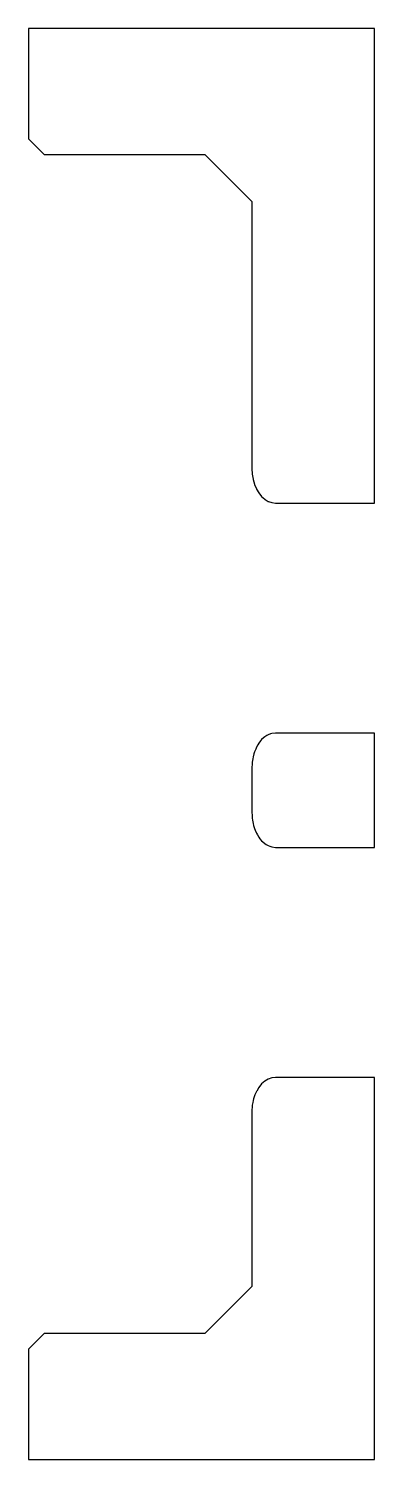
# Model space of a CAD drawing. Header units: metres. Extents: x 0 to 47.5, y 0 to 45.5.
# Drawn here: x 0 to 11, y 0 to 45.5 of the extents above.
import ezdxf

# ---------------------------------------------------------------- set-up
doc = ezdxf.new("R2010")
doc.units = ezdxf.units.M

msp = doc.modelspace()

# ---------------------------------------------------------------- linework, layer by layer
for p, q in [((11, 45.5), (0, 45.5)), ((0, 45.5), (0, 42)), ((11, 30.4133), (11, 45.5)), ((0, 42), (0.5, 41.5)), ((0.5, 41.5), (5.60409, 41.5)), ((5.60409, 41.5), (7.10409, 40)), ((7.10409, 40), (7.10409, 31.5107)), ((7.10409, 31.5107), (7.10457, 31.5017)), ((7.10457, 31.5017), (7.11332, 31.339)), ((7.11332, 31.339), (7.11493, 31.3292)), ((7.11493, 31.3292), (7.14079, 31.1716)), ((7.14079, 31.1716), (7.14371, 31.1613)), ((7.14371, 31.1613), (7.18583, 31.0125)), ((7.18583, 31.0125), (7.19018, 31.0021)), ((7.19018, 31.0021), (7.24732, 30.8657)), ((7.24732, 30.8657), (7.25313, 30.8557)), ((7.25313, 30.8557), (7.32376, 30.7348)), ((7.32376, 30.7348), (7.41325, 30.6229)), ((7.41325, 30.6229), (7.51359, 30.5329)), ((7.51359, 30.5329), (7.52316, 30.5271)), ((7.52316, 30.5271), (7.62232, 30.467)), ((7.62232, 30.467), (7.63266, 30.4634)), ((7.63266, 30.4634), (7.73676, 30.4269)), ((7.73676, 30.4269), (7.85409, 30.4133)), ((7.85409, 30.4133), (11, 30.4133)), ((7.32376, 22.7761), (7.29527, 22.7273)), ((7.38029, 22.8467), (7.32376, 22.7761)), ((7.41325, 22.8879), (7.38029, 22.8467)), ((7.47699, 22.9451), (7.41325, 22.8879)), ((7.51359, 22.9779), (7.47699, 22.9451)), ((7.58296, 23.0199), (7.51359, 22.9779)), ((7.62232, 23.0438), (7.58296, 23.0199)), ((7.69554, 23.0695), (7.62232, 23.0438)), ((7.73676, 23.084), (7.69554, 23.0695)), ((7.85409, 23.0975), (7.73676, 23.084)), ((11, 23.0975), (7.85409, 23.0975)), ((11, 19.4634), (11, 23.0975)), ((7.14079, 22.3392), (7.1301, 22.2741)), ((7.16857, 22.4373), (7.14079, 22.3392)), ((7.18583, 22.4983), (7.16857, 22.4373)), ((7.2241, 22.5897), (7.18583, 22.4983)), ((7.24732, 22.6451), (7.2241, 22.5897)), ((7.29527, 22.7273), (7.24732, 22.6451)), ((7.10967, 22.1039), (7.10409, 22.0001)), ((7.10409, 22.0001), (7.10409, 20.5607)), ((7.11332, 22.1718), (7.10967, 22.1039)), ((7.1301, 22.2741), (7.11332, 22.1718)), ((7.10409, 20.5607), (7.1074, 20.4992)), ((7.1074, 20.4992), (7.11332, 20.3891)), ((7.11332, 20.3891), (7.12352, 20.3269)), ((7.12352, 20.3269), (7.14079, 20.2216)), ((7.14079, 20.2216), (7.15806, 20.1606)), ((7.15806, 20.1606), (7.18583, 20.0625)), ((7.18583, 20.0625), (7.21011, 20.0046)), ((7.21011, 20.0046), (7.24732, 19.9157)), ((7.24732, 19.9157), (7.27829, 19.8627)), ((7.27829, 19.8627), (7.32376, 19.7848)), ((7.32376, 19.7848), (7.36082, 19.7384)), ((7.36082, 19.7384), (7.41325, 19.6729)), ((7.41325, 19.6729), (7.45557, 19.635)), ((7.45557, 19.635), (7.51359, 19.583)), ((7.51359, 19.583), (7.56009, 19.5548)), ((7.56009, 19.5548), (7.62232, 19.5171)), ((7.62232, 19.5171), (7.67172, 19.4997)), ((7.67172, 19.4997), (7.73676, 19.4769)), ((7.73676, 19.4769), (7.85409, 19.4634)), ((7.85409, 19.4634), (11, 19.4634)), ((7.41325, 11.9379), (7.3245, 11.827)), ((7.51359, 12.0279), (7.41325, 11.9379)), ((7.5161, 12.0294), (7.51359, 12.0279)), ((7.62232, 12.0938), (7.5161, 12.0294)), ((7.62551, 12.0949), (7.62232, 12.0938)), ((7.73676, 12.134), (7.62551, 12.0949)), ((7.74036, 12.1344), (7.73676, 12.134)), ((7.85409, 12.1475), (7.74036, 12.1344)), ((11, 12.1475), (7.85409, 12.1475)), ((11, 0), (11, 12.1475)), ((7.14079, 11.4156), (7.1282, 11.3451)), ((7.15754, 11.47), (7.14079, 11.4156)), ((7.18583, 11.5618), (7.15754, 11.47)), ((7.198, 11.5885), (7.18583, 11.5618)), ((7.24732, 11.6967), (7.198, 11.5885)), ((7.24911, 11.6995), (7.24732, 11.6967)), ((7.25821, 11.7138), (7.24911, 11.6995)), ((7.32376, 11.8261), (7.25821, 11.7138)), ((7.3245, 11.827), (7.32376, 11.8261)), ((7.1106, 11.2154), (7.10409, 11.1041)), ((7.10409, 11.1041), (7.10409, 5.5)), ((7.11332, 11.2618), (7.1106, 11.2154)), ((7.1282, 11.3451), (7.11332, 11.2618)), ((7.10409, 5.5), (5.60409, 4)), ((0.5, 4), (0, 3.5)), ((5.60409, 4), (0.5, 4)), ((0, 3.5), (0, 0)), ((0, 0), (11, 0))]:
    msp.add_line(p, q)

doc.saveas('drawing.dxf')
